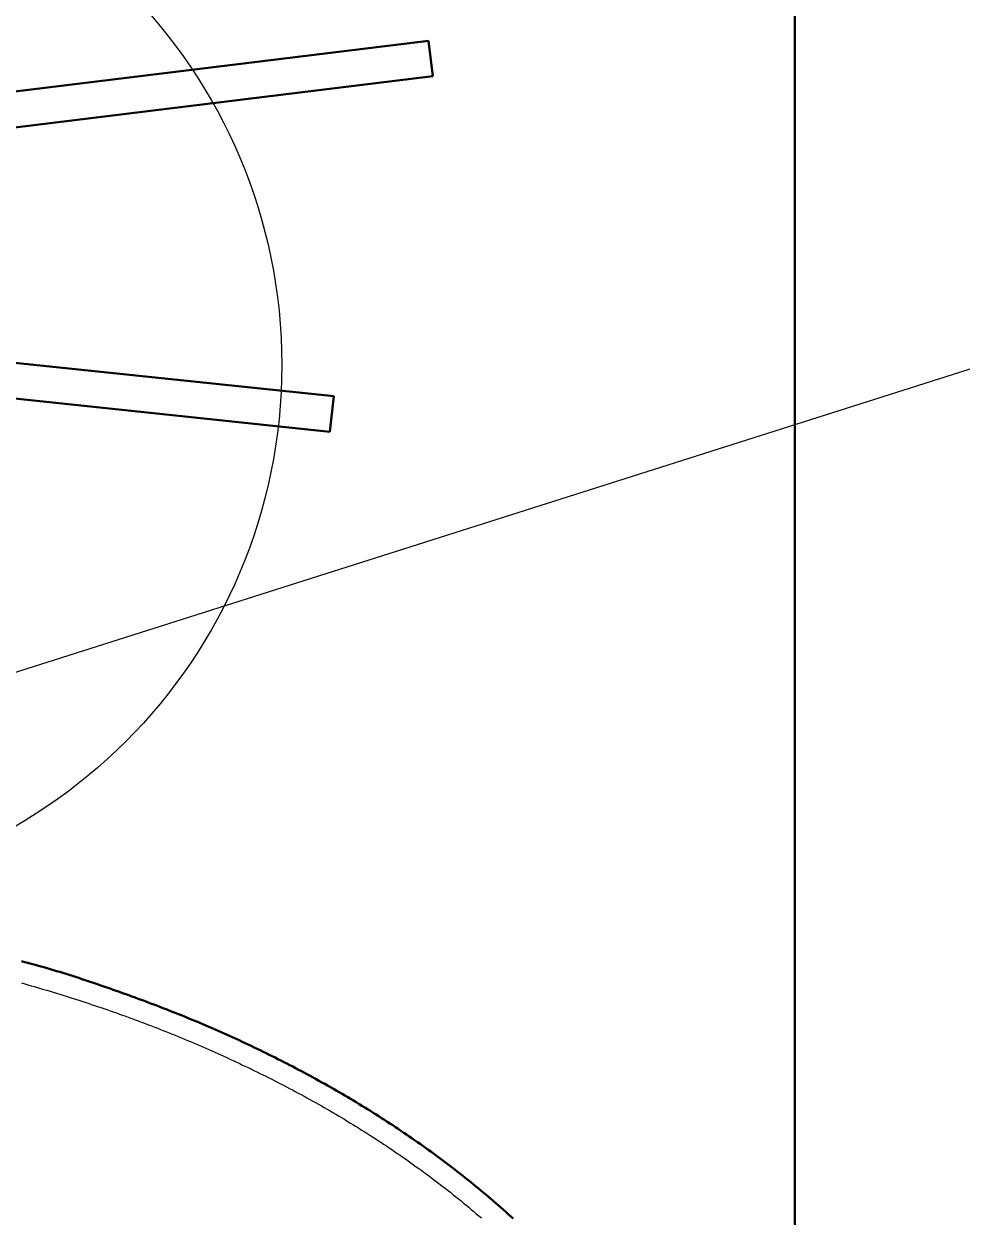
# Model space of a CAD drawing. Header units: millimetres. Extents: x 0 to 594, y 0 to 420.
# Drawn here: x 99.58 to 113.76, y 344.11 to 362.15 of the extents above; entities that cross this region are included whole.
import ezdxf

# ---------------------------------------------------------------- set-up
doc = ezdxf.new("R2010")
doc.units = ezdxf.units.MM
doc.linetypes.add('ISO02-TRAZOS', pattern=[3.75, 3, -0.75])
for name, color, linetype, lineweight in [('01-VISIBLE', 7, 'CONTINUOUS', 50), ('02-OCULTA', 4, 'ISO02-TRAZOS', 25), ('08-FINA', 5, 'CONTINUOUS', 25)]:
    doc.layers.add(name, color=color, linetype=linetype, lineweight=lineweight)

msp = doc.modelspace()

# ---------------------------------------------------------------- linework, layer by layer
at = {"layer": '01-VISIBLE'}
for p, q in [((111.23, 339.195), (111.23, 368.98)), ((89.984, 359.967), (105.691, 361.896)), ((105.757, 361.36), (105.691, 361.896)), ((90.666, 359.507), (105.757, 361.36)), ((97.066, 357.276), (104.26, 356.52)), ((96.786, 356.763), (104.203, 355.983)), ((104.203, 355.983), (104.26, 356.52))]:
    msp.add_line(p, q, dxfattribs=at)
msp.add_lwpolyline([(106.972, 344.09), (106.935, 344.124), (106.897, 344.157), (106.86, 344.191), (106.823, 344.224), (106.785, 344.257), (106.748, 344.29), (106.71, 344.323), (106.672, 344.356), (106.634, 344.388), (106.596, 344.421), (106.558, 344.453), (106.519, 344.485), (106.481, 344.517), (106.442, 344.549), (106.403, 344.581), (106.365, 344.613), (106.326, 344.644), (106.287, 344.676), (106.247, 344.707), (106.208, 344.738), (106.169, 344.769), (106.129, 344.8), (106.09, 344.831), (106.05, 344.861), (106.01, 344.891), (105.97, 344.922), (105.93, 344.952), (105.89, 344.982), (105.85, 345.012), (105.81, 345.042), (105.769, 345.071), (105.729, 345.101), (105.688, 345.13), (105.648, 345.159), (105.607, 345.188), (105.566, 345.217), (105.525, 345.246), (105.484, 345.275), (105.443, 345.303), (105.402, 345.332), (105.36, 345.36), (105.319, 345.388), (105.277, 345.416), (105.236, 345.444), (105.194, 345.472), (105.152, 345.499), (105.11, 345.527), (105.068, 345.554), (105.026, 345.581), (104.984, 345.609), (104.942, 345.636), (104.9, 345.662), (104.857, 345.689), (104.815, 345.716), (104.772, 345.742), (104.73, 345.768), (104.687, 345.795), (104.644, 345.821), (104.601, 345.847), (104.559, 345.873), (104.516, 345.898), (104.472, 345.924), (104.429, 345.949), (104.386, 345.975), (104.343, 346), (104.299, 346.025), (104.256, 346.05), (104.213, 346.075), (104.169, 346.099), (104.125, 346.124), (104.082, 346.148), (104.038, 346.173), (103.994, 346.197), (103.95, 346.221), (103.906, 346.245), (103.862, 346.269), (103.818, 346.292), (103.774, 346.316), (103.729, 346.339), (103.685, 346.363), (103.641, 346.386), (103.596, 346.409), (103.552, 346.432), (103.507, 346.455), (103.463, 346.478), (103.418, 346.5), (103.373, 346.523), (103.328, 346.545), (103.284, 346.567), (103.239, 346.59), (103.194, 346.612), (103.149, 346.634), (103.104, 346.655), (103.058, 346.677), (103.013, 346.699), (102.968, 346.72), (102.923, 346.742), (102.877, 346.763), (102.832, 346.784), (102.786, 346.805), (102.741, 346.826), (102.695, 346.847), (102.65, 346.867), (102.604, 346.888), (102.558, 346.908), (102.512, 346.928), (102.467, 346.948), (102.421, 346.968), (102.375, 346.988), (102.329, 347.008), (102.283, 347.028), (102.236, 347.047), (102.19, 347.067), (102.144, 347.086), (102.098, 347.105), (102.051, 347.124), (102.005, 347.143), (101.959, 347.162), (101.912, 347.18), (101.866, 347.199), (101.819, 347.217), (101.772, 347.236), (101.726, 347.254), (101.679, 347.272), (101.632, 347.29), (101.586, 347.308), (101.539, 347.326), (101.492, 347.343), (101.445, 347.361), (101.398, 347.379), (101.351, 347.396), (101.304, 347.413), (101.257, 347.431), (101.21, 347.448), (101.163, 347.465), (101.116, 347.482), (101.069, 347.499), (101.022, 347.516), (100.974, 347.533), (100.927, 347.549), (100.88, 347.566), (100.833, 347.582), (100.785, 347.599), (100.738, 347.615), (100.691, 347.631), (100.643, 347.648), (100.596, 347.664), (100.548, 347.68), (100.501, 347.695), (100.453, 347.711), (100.406, 347.727), (100.358, 347.742), (100.31, 347.757), (100.262, 347.772), (100.215, 347.787), (100.167, 347.802), (100.119, 347.817), (100.071, 347.831), (100.023, 347.846), (99.975, 347.86), (99.927, 347.874), (99.879, 347.888), (99.831, 347.902), (99.782, 347.915), (99.734, 347.928), (99.686, 347.942), (99.637, 347.955), (99.589, 347.968), (99.541, 347.981)], dxfattribs=at)
at = {"layer": '02-OCULTA'}
for p, q in [((89.984, 359.967), (105.691, 361.896)), ((105.757, 361.36), (105.691, 361.896)), ((90.05, 359.431), (105.757, 361.36)), ((94.434, 357.553), (104.26, 356.52)), ((94.377, 357.016), (104.203, 355.983)), ((104.203, 355.983), (104.26, 356.52))]:
    msp.add_line(p, q, dxfattribs=at)
msp.add_lwpolyline([(99.541, 347.651), (99.589, 347.638), (99.638, 347.624), (99.686, 347.61), (99.734, 347.596), (99.782, 347.582), (99.83, 347.568), (99.878, 347.554), (99.926, 347.54), (99.974, 347.525), (100.022, 347.511), (100.07, 347.496), (100.118, 347.482), (100.166, 347.467), (100.214, 347.452), (100.262, 347.437), (100.309, 347.422), (100.357, 347.406), (100.405, 347.391), (100.453, 347.376), (100.5, 347.36), (100.548, 347.344), (100.595, 347.328), (100.643, 347.313), (100.69, 347.297), (100.738, 347.28), (100.785, 347.264), (100.833, 347.248), (100.88, 347.231), (100.927, 347.215), (100.975, 347.198), (101.022, 347.181), (101.069, 347.164), (101.116, 347.147), (101.163, 347.13), (101.21, 347.113), (101.257, 347.096), (101.304, 347.078), (101.351, 347.061), (101.398, 347.043), (101.445, 347.025), (101.492, 347.007), (101.539, 346.989), (101.585, 346.971), (101.632, 346.953), (101.679, 346.934), (101.725, 346.916), (101.772, 346.897), (101.818, 346.879), (101.865, 346.86), (101.911, 346.841), (101.957, 346.822), (102.004, 346.803), (102.05, 346.783), (102.096, 346.764), (102.142, 346.745), (102.188, 346.725), (102.235, 346.705), (102.281, 346.685), (102.327, 346.665), (102.372, 346.645), (102.418, 346.625), (102.464, 346.605), (102.51, 346.584), (102.556, 346.564), (102.601, 346.543), (102.647, 346.522), (102.692, 346.501), (102.738, 346.48), (102.783, 346.459), (102.829, 346.438), (102.874, 346.416), (102.919, 346.395), (102.965, 346.373), (103.01, 346.351), (103.055, 346.33), (103.1, 346.308), (103.145, 346.285), (103.19, 346.263), (103.235, 346.241), (103.279, 346.218), (103.324, 346.196), (103.369, 346.173), (103.413, 346.15), (103.458, 346.127), (103.502, 346.104), (103.547, 346.081), (103.591, 346.057), (103.635, 346.034), (103.68, 346.01), (103.724, 345.987), (103.768, 345.963), (103.812, 345.939), (103.856, 345.915), (103.9, 345.89), (103.943, 345.866), (103.987, 345.842), (104.031, 345.817), (104.074, 345.792), (104.118, 345.767), (104.161, 345.742), (104.205, 345.717), (104.248, 345.692), (104.291, 345.667), (104.334, 345.641), (104.378, 345.616), (104.421, 345.59), (104.463, 345.564), (104.506, 345.538), (104.549, 345.512), (104.592, 345.485), (104.634, 345.459), (104.677, 345.432), (104.719, 345.406), (104.762, 345.379), (104.804, 345.352), (104.846, 345.325), (104.888, 345.298), (104.93, 345.27), (104.972, 345.243), (105.014, 345.215), (105.056, 345.188), (105.097, 345.16), (105.139, 345.132), (105.18, 345.104), (105.222, 345.075), (105.263, 345.047), (105.304, 345.018), (105.345, 344.99), (105.386, 344.961), (105.427, 344.932), (105.468, 344.903), (105.509, 344.874), (105.549, 344.844), (105.59, 344.815), (105.63, 344.785), (105.671, 344.755), (105.711, 344.725), (105.751, 344.695), (105.791, 344.665), (105.831, 344.635), (105.871, 344.604), (105.91, 344.574), (105.95, 344.543), (105.989, 344.512), (106.029, 344.481), (106.068, 344.45), (106.107, 344.419), (106.146, 344.387), (106.185, 344.356), (106.224, 344.324), (106.263, 344.292), (106.301, 344.26), (106.34, 344.228), (106.378, 344.195), (106.416, 344.163), (106.454, 344.13), (106.492, 344.098)], dxfattribs=at)
at = {"layer": '08-FINA'}
msp.add_line((137.688, 364.503), (92.75, 350.215), dxfattribs=at)
msp.add_circle((95.422, 356.995), 8.053, dxfattribs=at)

doc.saveas('drawing.dxf')
